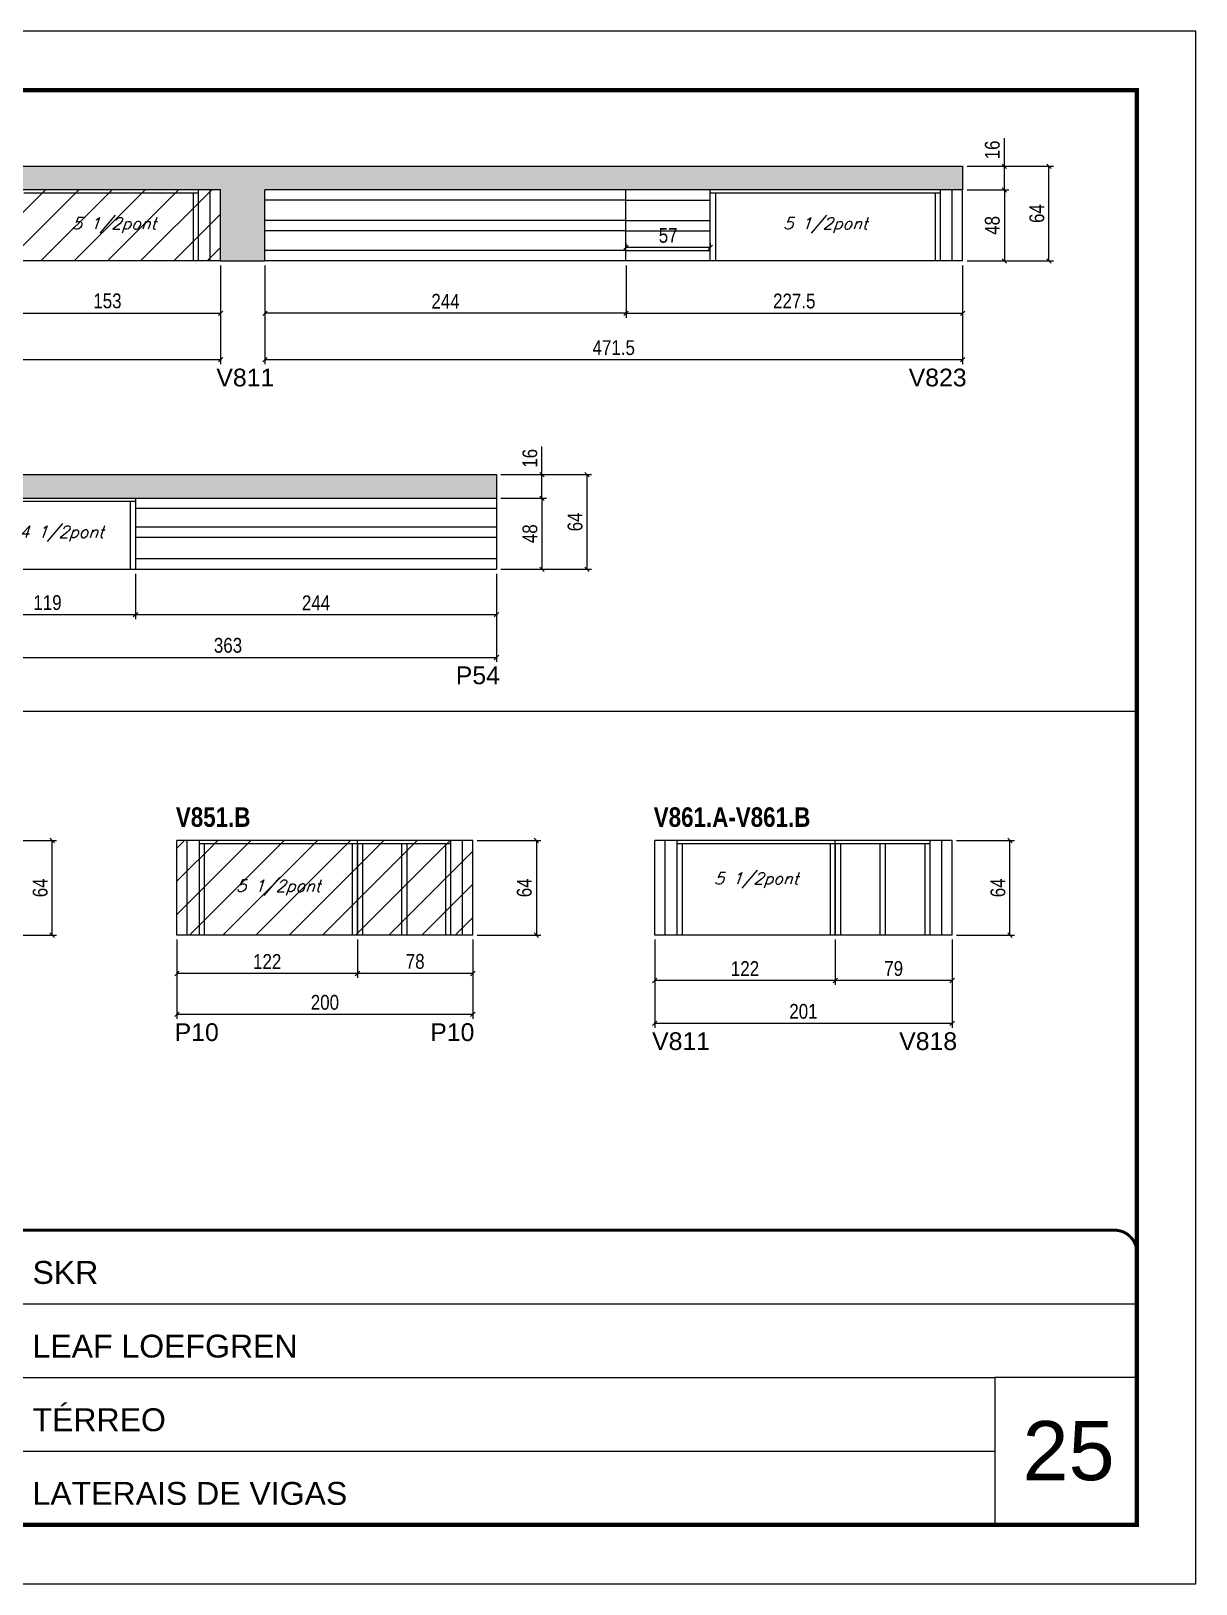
# Model space of a CAD drawing. Extents: x 3309 to 9590, y -2522 to 14608.
# Drawn here: x 4007 to 4794, y 6666 to 7716 of the extents above; entities that cross this region are included whole.
import ezdxf

# ---------------------------------------------------------------- set-up
doc = ezdxf.new("R2010")
doc.units = 0
doc.linetypes.add('CONTINUO', pattern=[0])
doc.linetypes.add('DASHED', pattern=[0.75, 0.5, -0.25])
for name, color, linetype in [('5', 5, 'Continuous'), ('COTA', 241, 'Continuous'), ('NOMENCLATURA', 7, 'Continuous'), ('Painéis', 200, 'Continuous'), ('SARR_2.2x7', 40, 'Continuous'), ('SARR_3.5x7', 81, 'Continuous'), ('texto', 7, 'Continuous')]:
    doc.layers.add(name, color=color, linetype=linetype)
for name, color, linetype, lineweight in [('CARIMBO', 255, 'Continuous', 9), ('Folhas', 255, 'Continuous', 9), ('Hachura', 251, 'Continuous', 9), ('SARRAFO DE PRESSAO', 251, 'DASHED', 9)]:
    doc.layers.add(name, color=color, linetype=linetype, lineweight=lineweight)
doc.styles.add('ARIAL', font='arial.ttf')
doc.styles.add('COTA TECNICA', font='techl___.ttf', dxfattribs={"height": 10})
doc.styles.add('Romans', font='romans.shx')
doc.styles.get("Standard").update_dxf_attribs({"font": 'arial.ttf'})
doc.styles.add('TECNICA', font='techb___.ttf', dxfattribs={"height": 10})
doc.dimstyles.new('PAINEL', dxfattribs={"dimtxt": 10, "dimasz": 3, "dimexe": 3, "dimexo": 3, "dimgap": 3, "dimtad": 1, "dimdec": 1, "dimzin": 12, "dimdsep": 46, "dimtxsty": 'COTA TECNICA', "dimblk1": 'OBLIQUE', "dimblk2": 'OBLIQUE', "dimsah": 1, "dimcen": 0.9, "dimclrd": 4, "dimclre": 4, "dimclrt": 240, "dimadec": 1, "dimazin": 3, "dimtfac": 1, "dimtdec": 1, "dimtmove": 0, "dimatfit": 3, "dimfxl": 1, "dimtolj": 1, "dimtzin": 12, "dimarcsym": 0})

# ---------------------------------------------------------------- blocks, each defined once
blk = doc.blocks.new('9999999999')
at = {"color": 30, "linetype": 'CONTINUO'}
for p, q in [((98564.6, 34379.6), (99584, 34379.6)), ((98564.6, 34329.8), (99488, 34329.8)), ((99584, 34329.8), (99488, 34329.8)), ((99488, 34329.8), (99488, 34230.2)), ((98564.6, 34280), (99488, 34280))]:
    blk.add_line(p, q, dxfattribs=at)
at = {"color": 30, "linetype": 'CONTINUO', "const_width": 2}
blk.add_lwpolyline([(99584, 34230.2), (99584, 34414.4, 0.414214), (99569, 34429.4), (98229, 34429.4, 0.414214), (98214, 34414.4), (98214, 34245.2, 0.414214), (98229, 34230.2), (99584, 34230.2)], format="xyb", dxfattribs=at)
at = {"layer": 'Folhas'}
blk.add_lwpolyline([(98139, 34190.2), (99624, 34190.2), (99624, 35240.2), (98139, 35240.2)], close=True, dxfattribs=at)
at = {"layer": 'Folhas', "color": 30, "const_width": 3}
blk.add_lwpolyline([(98214, 34230.2), (99584, 34230.2), (99584, 35200.2), (98214, 35200.2)], close=True, dxfattribs=at)
at = {"color": 7, "linetype": 'Continuous', "ltscale": 5, "style": 'ARIAL'}
for s, height, p in [('SKR', 15.48, (98837.7, 34393.1)), ('LEAF LOEFGREN', 15.483, (98837.7, 34343.3)), ('TÉRREO', 15.48, (98837.7, 34293.5)), ('LATERAIS DE VIGAS', 15.483, (98837.7, 34243.7))]:
    blk.add_text(s, height=height, dxfattribs=at).set_placement(p)
blk = doc.blocks.new('_Oblique')
at = {"color": 0, "linetype": 'ByBlock', "lineweight": -2}
blk.add_line((-0.5, -0.5), (0.5, 0.5), dxfattribs=at)
blk = doc.blocks.new('*D2221')
at = {"layer": 'COTA', "color": 4, "linetype": 'ByBlock', "lineweight": -2, "transparency": 16777216}
for p, q in [((3738.2, 7558), (3738.2, 7491.2)), ((4135.2, 7558), (4135.2, 7491.2)), ((4135.2, 7494.2), (3738.2, 7494.2))]:
    blk.add_line(p, q, dxfattribs=at)
at = {"layer": 'Defpoints', "color": 0, "linetype": 'ByBlock', "transparency": 16777216}
for p in [(3738.2, 7561), (4135.2, 7561), (3738.2, 7494.2)]:
    blk.add_point(p, dxfattribs=at)
at = {"layer": 'COTA', "color": 4, "linetype": 'ByBlock', "lineweight": -2, "transparency": 16777216, "xscale": 3, "yscale": 3, "zscale": 3, "rotation": 180}
blk.add_blockref('_Oblique', (3738.2, 7494.2), dxfattribs=at)
at = {"layer": 'COTA', "color": 4, "linetype": 'ByBlock', "lineweight": -2, "transparency": 16777216, "xscale": 3, "yscale": 3, "zscale": 3}
blk.add_blockref('_Oblique', (4135.2, 7494.2), dxfattribs=at)
at = {"layer": 'COTA', "color": 240, "linetype": 'ByBlock', "transparency": 16777216, "insert": (3936.7, 7502.4), "char_height": 10, "attachment_point": 5, "style": 'COTA TECNICA'}
blk.add_mtext('\\A1;397', dxfattribs=at)
blk = doc.blocks.new('*D2220')
at = {"layer": 'COTA', "color": 4, "lineweight": -2, "transparency": 16777216}
for p, q in [((3982.2, 7558), (3982.2, 7522.6)), ((4135.2, 7558), (4135.2, 7522.6)), ((3982.2, 7525.6), (4135.2, 7525.6))]:
    blk.add_line(p, q, dxfattribs=at)
at = {"layer": 'Defpoints', "color": 0, "transparency": 16777216}
for p in [(3982.2, 7561, 0), (4135.2, 7561, 0), (4135.2, 7525.6)]:
    blk.add_point(p, dxfattribs=at)
at = {"layer": 'COTA', "color": 4, "lineweight": -2, "transparency": 16777216, "xscale": 3, "yscale": 3, "zscale": 3, "rotation": 180}
blk.add_blockref('_Oblique', (3982.2, 7525.6), dxfattribs=at)
at = {"layer": 'COTA', "color": 4, "lineweight": -2, "transparency": 16777216, "xscale": 3, "yscale": 3, "zscale": 3}
blk.add_blockref('_Oblique', (4135.2, 7525.6), dxfattribs=at)
at = {"layer": 'COTA', "color": 240, "transparency": 16777216, "insert": (4058.7, 7533.9), "char_height": 10, "attachment_point": 5, "style": 'COTA TECNICA'}
blk.add_mtext('\\A1;153', dxfattribs=at)
blk = doc.blocks.new('*D2224')
at = {"layer": 'COTA', "color": 4, "linetype": 'ByBlock', "lineweight": -2, "transparency": 16777216}
for p, q in [((4165.2, 7558), (4165.2, 7522.6)), ((4409.2, 7558), (4409.2, 7522.6)), ((4409.2, 7525.6), (4165.2, 7525.6))]:
    blk.add_line(p, q, dxfattribs=at)
at = {"layer": 'Defpoints', "color": 0, "linetype": 'ByBlock', "transparency": 16777216}
for p in [(4165.2, 7561), (4409.2, 7561), (4165.2, 7525.6)]:
    blk.add_point(p, dxfattribs=at)
at = {"layer": 'COTA', "color": 4, "linetype": 'ByBlock', "lineweight": -2, "transparency": 16777216, "xscale": 3, "yscale": 3, "zscale": 3, "rotation": 180}
blk.add_blockref('_Oblique', (4165.2, 7525.6), dxfattribs=at)
at = {"layer": 'COTA', "color": 4, "linetype": 'ByBlock', "lineweight": -2, "transparency": 16777216, "xscale": 3, "yscale": 3, "zscale": 3}
blk.add_blockref('_Oblique', (4409.2, 7525.6), dxfattribs=at)
at = {"layer": 'COTA', "color": 240, "linetype": 'ByBlock', "transparency": 16777216, "insert": (4287.2, 7533.7), "char_height": 10, "attachment_point": 5, "style": 'COTA TECNICA'}
blk.add_mtext('\\A1;244', dxfattribs=at)
blk = doc.blocks.new('*D2226')
at = {"layer": 'COTA', "color": 4, "linetype": 'ByBlock', "lineweight": -2, "transparency": 16777216}
for p, q in [((4165.2, 7558), (4165.2, 7491.2)), ((4636.7, 7558), (4636.7, 7491.2)), ((4636.7, 7494.2), (4165.2, 7494.2))]:
    blk.add_line(p, q, dxfattribs=at)
at = {"layer": 'Defpoints', "color": 0, "linetype": 'ByBlock', "transparency": 16777216}
for p in [(4165.2, 7561), (4636.7, 7561), (4165.2, 7494.2)]:
    blk.add_point(p, dxfattribs=at)
at = {"layer": 'COTA', "color": 4, "linetype": 'ByBlock', "lineweight": -2, "transparency": 16777216, "xscale": 3, "yscale": 3, "zscale": 3, "rotation": 180}
blk.add_blockref('_Oblique', (4165.2, 7494.2), dxfattribs=at)
at = {"layer": 'COTA', "color": 4, "linetype": 'ByBlock', "lineweight": -2, "transparency": 16777216, "xscale": 3, "yscale": 3, "zscale": 3}
blk.add_blockref('_Oblique', (4636.7, 7494.2), dxfattribs=at)
at = {"layer": 'COTA', "color": 240, "linetype": 'ByBlock', "transparency": 16777216, "insert": (4400.9, 7502.3), "char_height": 10, "attachment_point": 5, "style": 'COTA TECNICA'}
blk.add_mtext('\\A1;471.5', dxfattribs=at)
blk = doc.blocks.new('*D2225')
at = {"layer": 'COTA', "color": 4, "lineweight": -2, "transparency": 16777216}
for p, q in [((4409.2, 7558), (4409.2, 7522.6)), ((4636.7, 7558), (4636.7, 7522.6)), ((4409.2, 7525.6), (4636.7, 7525.6))]:
    blk.add_line(p, q, dxfattribs=at)
at = {"layer": 'Defpoints', "color": 0, "transparency": 16777216}
for p in [(4409.2, 7561, 0), (4636.7, 7561, 0), (4636.7, 7525.6)]:
    blk.add_point(p, dxfattribs=at)
at = {"layer": 'COTA', "color": 4, "lineweight": -2, "transparency": 16777216, "xscale": 3, "yscale": 3, "zscale": 3, "rotation": 180}
blk.add_blockref('_Oblique', (4409.2, 7525.6), dxfattribs=at)
at = {"layer": 'COTA', "color": 4, "lineweight": -2, "transparency": 16777216, "xscale": 3, "yscale": 3, "zscale": 3}
blk.add_blockref('_Oblique', (4636.7, 7525.6), dxfattribs=at)
at = {"layer": 'COTA', "color": 240, "transparency": 16777216, "insert": (4522.9, 7533.8), "char_height": 10, "attachment_point": 5, "style": 'COTA TECNICA'}
blk.add_mtext('\\A1;227.5', dxfattribs=at)
blk = doc.blocks.new('*D2227')
at = {"layer": 'COTA', "color": 4, "lineweight": -2, "transparency": 16777216}
for p, q in [((4409.2, 7571), (4409.2, 7573.1)), ((4466.2, 7571), (4466.2, 7573.1)), ((4466.2, 7570.1), (4409.2, 7570.1))]:
    blk.add_line(p, q, dxfattribs=at)
at = {"layer": 'Defpoints', "color": 0, "transparency": 16777216}
for p in [(4409.2, 7570.1), (4409.2, 7568, 0), (4466.2, 7568, 0)]:
    blk.add_point(p, dxfattribs=at)
at = {"layer": 'COTA', "color": 4, "lineweight": -2, "transparency": 16777216, "xscale": 3, "yscale": 3, "zscale": 3, "rotation": 180}
blk.add_blockref('_Oblique', (4409.2, 7570.1), dxfattribs=at)
at = {"layer": 'COTA', "color": 4, "lineweight": -2, "transparency": 16777216, "xscale": 3, "yscale": 3, "zscale": 3}
blk.add_blockref('_Oblique', (4466.2, 7570.1), dxfattribs=at)
at = {"layer": 'COTA', "color": 240, "transparency": 16777216, "insert": (4437.7, 7578.2), "char_height": 10, "attachment_point": 5, "style": 'COTA TECNICA'}
blk.add_mtext('\\A1;57', dxfattribs=at)
blk = doc.blocks.new('*D2228')
at = {"layer": 'COTA', "color": 4, "lineweight": -2, "transparency": 16777216}
for p, q in [((4639.7, 7609), (4667.9, 7609)), ((4664.9, 7609), (4664.9, 7561)), ((4639.7, 7561), (4667.9, 7561))]:
    blk.add_line(p, q, dxfattribs=at)
at = {"layer": 'Defpoints', "color": 0, "transparency": 16777216}
for p in [(4636.7, 7609, 0), (4636.7, 7561, 0), (4664.9, 7561)]:
    blk.add_point(p, dxfattribs=at)
at = {"layer": 'COTA', "color": 4, "lineweight": -2, "transparency": 16777216, "xscale": 3, "yscale": 3, "zscale": 3}
for p, rotation in [((4664.9, 7609), 90), ((4664.9, 7561), 270)]:
    blk.add_blockref('_Oblique', p, dxfattribs=dict(at, rotation=rotation))
at = {"layer": 'COTA', "color": 240, "transparency": 16777216, "insert": (4656.8, 7585), "char_height": 10, "attachment_point": 5, "rotation": 90, "style": 'COTA TECNICA'}
blk.add_mtext('\\A1;48', dxfattribs=at)
blk = doc.blocks.new('*D2229')
at = {"layer": 'COTA', "color": 4, "lineweight": -2, "transparency": 16777216}
for p, q in [((4664.9, 7625), (4664.9, 7644)), ((4639.7, 7625), (4667.9, 7625)), ((4664.9, 7609), (4664.9, 7625)), ((4639.7, 7609), (4667.9, 7609))]:
    blk.add_line(p, q, dxfattribs=at)
at = {"layer": 'Defpoints', "color": 0, "transparency": 16777216}
for p in [(4636.7, 7625, 0), (4664.9, 7625), (4636.7, 7609, 0)]:
    blk.add_point(p, dxfattribs=at)
at = {"layer": 'COTA', "color": 4, "lineweight": -2, "transparency": 16777216, "xscale": 3, "yscale": 3, "zscale": 3}
for p, rotation in [((4664.9, 7625), 90), ((4664.9, 7609), 270)]:
    blk.add_blockref('_Oblique', p, dxfattribs=dict(at, rotation=rotation))
at = {"layer": 'COTA', "color": 240, "transparency": 16777216, "insert": (4656.8, 7636), "char_height": 10, "attachment_point": 5, "rotation": 90, "style": 'COTA TECNICA'}
blk.add_mtext('\\A1;16', dxfattribs=at)
blk = doc.blocks.new('*D2230')
at = {"layer": 'COTA', "color": 4, "lineweight": -2, "transparency": 16777216}
for p, q in [((4639.7, 7625), (4698, 7625)), ((4695, 7561), (4695, 7625)), ((4639.7, 7561), (4698, 7561))]:
    blk.add_line(p, q, dxfattribs=at)
at = {"layer": 'Defpoints', "color": 0, "transparency": 16777216}
for p in [(4636.7, 7625, 0), (4695, 7625), (4636.7, 7561, 0)]:
    blk.add_point(p, dxfattribs=at)
at = {"layer": 'COTA', "color": 4, "lineweight": -2, "transparency": 16777216, "xscale": 3, "yscale": 3, "zscale": 3}
for p, rotation in [((4695, 7625), 90), ((4695, 7561), 270)]:
    blk.add_blockref('_Oblique', p, dxfattribs=dict(at, rotation=rotation))
at = {"layer": 'COTA', "color": 240, "transparency": 16777216, "insert": (4686.9, 7593), "char_height": 10, "attachment_point": 5, "rotation": 90, "style": 'COTA TECNICA'}
blk.add_mtext('\\A1;64', dxfattribs=at)
blk = doc.blocks.new('*D2235')
at = {"layer": 'COTA', "color": 4, "lineweight": -2, "transparency": 16777216}
for p, q in [((3958.7, 7349.5), (3958.7, 7318.8)), ((4077.7, 7349.5), (4077.7, 7318.8)), ((3958.7, 7321.8), (4077.7, 7321.8))]:
    blk.add_line(p, q, dxfattribs=at)
at = {"layer": 'Defpoints', "color": 0, "transparency": 16777216}
for p in [(3958.7, 7352.5, 0), (4077.7, 7352.5, 0), (4077.7, 7321.8)]:
    blk.add_point(p, dxfattribs=at)
at = {"layer": 'COTA', "color": 4, "lineweight": -2, "transparency": 16777216, "xscale": 3, "yscale": 3, "zscale": 3, "rotation": 180}
blk.add_blockref('_Oblique', (3958.7, 7321.8), dxfattribs=at)
at = {"layer": 'COTA', "color": 4, "lineweight": -2, "transparency": 16777216, "xscale": 3, "yscale": 3, "zscale": 3}
blk.add_blockref('_Oblique', (4077.7, 7321.8), dxfattribs=at)
at = {"layer": 'COTA', "color": 240, "transparency": 16777216, "insert": (4018.2, 7329.9), "char_height": 10, "attachment_point": 5, "style": 'COTA TECNICA'}
blk.add_mtext('\\A1;119', dxfattribs=at)
blk = doc.blocks.new('*D2236')
at = {"layer": 'COTA', "color": 4, "lineweight": -2, "transparency": 16777216}
for p, q in [((4077.7, 7349.5), (4077.7, 7318.8)), ((4321.7, 7349.5), (4321.7, 7318.8)), ((4077.7, 7321.8), (4321.7, 7321.8))]:
    blk.add_line(p, q, dxfattribs=at)
at = {"layer": 'Defpoints', "color": 0, "transparency": 16777216}
for p in [(4077.7, 7352.5, 0), (4321.7, 7352.5, 0), (4321.7, 7321.8)]:
    blk.add_point(p, dxfattribs=at)
at = {"layer": 'COTA', "color": 4, "lineweight": -2, "transparency": 16777216, "xscale": 3, "yscale": 3, "zscale": 3, "rotation": 180}
blk.add_blockref('_Oblique', (4077.7, 7321.8), dxfattribs=at)
at = {"layer": 'COTA', "color": 4, "lineweight": -2, "transparency": 16777216, "xscale": 3, "yscale": 3, "zscale": 3}
blk.add_blockref('_Oblique', (4321.7, 7321.8), dxfattribs=at)
at = {"layer": 'COTA', "color": 240, "transparency": 16777216, "insert": (4199.7, 7329.8), "char_height": 10, "attachment_point": 5, "style": 'COTA TECNICA'}
blk.add_mtext('\\A1;244', dxfattribs=at)
blk = doc.blocks.new('*D2233')
at = {"layer": 'COTA', "color": 4, "lineweight": -2, "transparency": 16777216}
for p, q in [((3958.7, 7349.5), (3958.7, 7289.8)), ((4321.7, 7349.5), (4321.7, 7289.8)), ((3958.7, 7292.8), (4321.7, 7292.8))]:
    blk.add_line(p, q, dxfattribs=at)
at = {"layer": 'Defpoints', "color": 0, "transparency": 16777216}
for p in [(3958.7, 7352.5), (4321.7, 7352.5, 0), (4321.7, 7292.8)]:
    blk.add_point(p, dxfattribs=at)
at = {"layer": 'COTA', "color": 4, "lineweight": -2, "transparency": 16777216, "xscale": 3, "yscale": 3, "zscale": 3, "rotation": 180}
blk.add_blockref('_Oblique', (3958.7, 7292.8), dxfattribs=at)
at = {"layer": 'COTA', "color": 4, "lineweight": -2, "transparency": 16777216, "xscale": 3, "yscale": 3, "zscale": 3}
blk.add_blockref('_Oblique', (4321.7, 7292.8), dxfattribs=at)
at = {"layer": 'COTA', "color": 240, "transparency": 16777216, "insert": (4140.2, 7301), "char_height": 10, "attachment_point": 5, "style": 'COTA TECNICA'}
blk.add_mtext('\\A1;363', dxfattribs=at)
blk = doc.blocks.new('*D2237')
at = {"layer": 'COTA', "color": 4, "lineweight": -2, "transparency": 16777216}
for p, q in [((4324.7, 7400.5), (4355.4, 7400.5)), ((4352.4, 7400.5), (4352.4, 7352.5)), ((4324.7, 7352.5), (4355.4, 7352.5))]:
    blk.add_line(p, q, dxfattribs=at)
at = {"layer": 'Defpoints', "color": 0, "transparency": 16777216}
for p in [(4321.7, 7400.5, 0), (4321.7, 7352.5, 0), (4352.4, 7352.5)]:
    blk.add_point(p, dxfattribs=at)
at = {"layer": 'COTA', "color": 4, "lineweight": -2, "transparency": 16777216, "xscale": 3, "yscale": 3, "zscale": 3}
for p, rotation in [((4352.4, 7400.5), 90), ((4352.4, 7352.5), 270)]:
    blk.add_blockref('_Oblique', p, dxfattribs=dict(at, rotation=rotation))
at = {"layer": 'COTA', "color": 240, "transparency": 16777216, "insert": (4344.3, 7376.5), "char_height": 10, "attachment_point": 5, "rotation": 90, "style": 'COTA TECNICA'}
blk.add_mtext('\\A1;48', dxfattribs=at)
blk = doc.blocks.new('*D2238')
at = {"layer": 'COTA', "color": 4, "lineweight": -2, "transparency": 16777216}
for p, q in [((4352.4, 7416.5), (4352.4, 7435.5)), ((4324.7, 7416.5), (4355.4, 7416.5)), ((4352.4, 7400.5), (4352.4, 7416.5)), ((4324.7, 7400.5), (4355.4, 7400.5))]:
    blk.add_line(p, q, dxfattribs=at)
at = {"layer": 'Defpoints', "color": 0, "transparency": 16777216}
for p in [(4321.7, 7416.5, 0), (4352.4, 7416.5), (4321.7, 7400.5, 0)]:
    blk.add_point(p, dxfattribs=at)
at = {"layer": 'COTA', "color": 4, "lineweight": -2, "transparency": 16777216, "xscale": 3, "yscale": 3, "zscale": 3}
for p, rotation in [((4352.4, 7416.5), 90), ((4352.4, 7400.5), 270)]:
    blk.add_blockref('_Oblique', p, dxfattribs=dict(at, rotation=rotation))
at = {"layer": 'COTA', "color": 240, "transparency": 16777216, "insert": (4344.3, 7427.5), "char_height": 10, "attachment_point": 5, "rotation": 90, "style": 'COTA TECNICA'}
blk.add_mtext('\\A1;16', dxfattribs=at)
blk = doc.blocks.new('*D2239')
at = {"layer": 'COTA', "color": 4, "lineweight": -2, "transparency": 16777216}
for p, q in [((4324.7, 7416.5), (4385.9, 7416.5)), ((4382.9, 7352.5), (4382.9, 7416.5)), ((4324.7, 7352.5), (4385.9, 7352.5))]:
    blk.add_line(p, q, dxfattribs=at)
at = {"layer": 'Defpoints', "color": 0, "transparency": 16777216}
for p in [(4321.7, 7416.5, 0), (4382.9, 7416.5), (4321.7, 7352.5, 0)]:
    blk.add_point(p, dxfattribs=at)
at = {"layer": 'COTA', "color": 4, "lineweight": -2, "transparency": 16777216, "xscale": 3, "yscale": 3, "zscale": 3}
for p, rotation in [((4382.9, 7416.5), 90), ((4382.9, 7352.5), 270)]:
    blk.add_blockref('_Oblique', p, dxfattribs=dict(at, rotation=rotation))
at = {"layer": 'COTA', "color": 240, "transparency": 16777216, "insert": (4374.8, 7384.5), "char_height": 10, "attachment_point": 5, "rotation": 90, "style": 'COTA TECNICA'}
blk.add_mtext('\\A1;64', dxfattribs=at)
blk = doc.blocks.new('*D2254')
at = {"layer": 'COTA', "color": 4, "lineweight": -2, "transparency": 16777216}
for p, q in [((3960.2, 7169.1), (4024.4, 7169.1)), ((4021.4, 7105.1), (4021.4, 7169.1)), ((3960.2, 7105.1), (4024.4, 7105.1))]:
    blk.add_line(p, q, dxfattribs=at)
at = {"layer": 'Defpoints', "color": 0, "transparency": 16777216}
for p in [(3957.2, 7169.1), (4021.4, 7169.1), (3957.2, 7105.1)]:
    blk.add_point(p, dxfattribs=at)
at = {"layer": 'COTA', "color": 4, "lineweight": -2, "transparency": 16777216, "xscale": 3, "yscale": 3, "zscale": 3}
for p, rotation in [((4021.4, 7169.1), 90), ((4021.4, 7105.1), 270)]:
    blk.add_blockref('_Oblique', p, dxfattribs=dict(at, rotation=rotation))
at = {"layer": 'COTA', "color": 240, "transparency": 16777216, "insert": (4013.3, 7137.1), "char_height": 10, "attachment_point": 5, "rotation": 90, "style": 'COTA TECNICA'}
blk.add_mtext('\\A1;64', dxfattribs=at)
blk = doc.blocks.new('*D2247')
at = {"layer": 'COTA', "color": 4, "linetype": 'ByBlock', "lineweight": -2, "transparency": 16777216}
for p, q in [((4227.7, 7102.1), (4227.7, 7076.2)), ((4305.7, 7102.1), (4305.7, 7076.2)), ((4305.7, 7079.2), (4227.7, 7079.2))]:
    blk.add_line(p, q, dxfattribs=at)
at = {"layer": 'Defpoints', "color": 0, "linetype": 'ByBlock', "transparency": 16777216}
for p in [(4227.7, 7105.1), (4305.7, 7105.1), (4227.7, 7079.2)]:
    blk.add_point(p, dxfattribs=at)
at = {"layer": 'COTA', "color": 4, "linetype": 'ByBlock', "lineweight": -2, "transparency": 16777216, "xscale": 3, "yscale": 3, "zscale": 3, "rotation": 180}
blk.add_blockref('_Oblique', (4227.7, 7079.2), dxfattribs=at)
at = {"layer": 'COTA', "color": 4, "linetype": 'ByBlock', "lineweight": -2, "transparency": 16777216, "xscale": 3, "yscale": 3, "zscale": 3}
blk.add_blockref('_Oblique', (4305.7, 7079.2), dxfattribs=at)
at = {"layer": 'COTA', "color": 240, "linetype": 'ByBlock', "transparency": 16777216, "insert": (4266.7, 7087.3), "char_height": 10, "attachment_point": 5, "style": 'COTA TECNICA'}
blk.add_mtext('\\A1;78', dxfattribs=at)
blk = doc.blocks.new('*D2248')
at = {"layer": 'COTA', "color": 4, "linetype": 'ByBlock', "lineweight": -2, "transparency": 16777216}
for p, q in [((4105.7, 7102.1), (4105.7, 7076.2)), ((4227.7, 7102.1), (4227.7, 7076.2)), ((4227.7, 7079.2), (4105.7, 7079.2))]:
    blk.add_line(p, q, dxfattribs=at)
at = {"layer": 'Defpoints', "color": 0, "linetype": 'ByBlock', "transparency": 16777216}
for p in [(4105.7, 7105.1), (4227.7, 7105.1), (4105.7, 7079.2)]:
    blk.add_point(p, dxfattribs=at)
at = {"layer": 'COTA', "color": 4, "linetype": 'ByBlock', "lineweight": -2, "transparency": 16777216, "xscale": 3, "yscale": 3, "zscale": 3, "rotation": 180}
blk.add_blockref('_Oblique', (4105.7, 7079.2), dxfattribs=at)
at = {"layer": 'COTA', "color": 4, "linetype": 'ByBlock', "lineweight": -2, "transparency": 16777216, "xscale": 3, "yscale": 3, "zscale": 3}
blk.add_blockref('_Oblique', (4227.7, 7079.2), dxfattribs=at)
at = {"layer": 'COTA', "color": 240, "linetype": 'ByBlock', "transparency": 16777216, "insert": (4166.7, 7087.3), "char_height": 10, "attachment_point": 5, "style": 'COTA TECNICA'}
blk.add_mtext('\\A1;122', dxfattribs=at)
blk = doc.blocks.new('*D2249')
at = {"layer": 'COTA', "color": 4, "linetype": 'ByBlock', "lineweight": -2, "transparency": 16777216}
for p, q in [((4105.7, 7102.1), (4105.7, 7048.5)), ((4305.7, 7102.1), (4305.7, 7048.5)), ((4305.7, 7051.5), (4105.7, 7051.5))]:
    blk.add_line(p, q, dxfattribs=at)
at = {"layer": 'Defpoints', "color": 0, "linetype": 'ByBlock', "transparency": 16777216}
for p in [(4105.7, 7105.1), (4305.7, 7105.1), (4105.7, 7051.5)]:
    blk.add_point(p, dxfattribs=at)
at = {"layer": 'COTA', "color": 4, "linetype": 'ByBlock', "lineweight": -2, "transparency": 16777216, "xscale": 3, "yscale": 3, "zscale": 3, "rotation": 180}
blk.add_blockref('_Oblique', (4105.7, 7051.5), dxfattribs=at)
at = {"layer": 'COTA', "color": 4, "linetype": 'ByBlock', "lineweight": -2, "transparency": 16777216, "xscale": 3, "yscale": 3, "zscale": 3}
blk.add_blockref('_Oblique', (4305.7, 7051.5), dxfattribs=at)
at = {"layer": 'COTA', "color": 240, "linetype": 'ByBlock', "transparency": 16777216, "insert": (4205.7, 7059.6), "char_height": 10, "attachment_point": 5, "style": 'COTA TECNICA'}
blk.add_mtext('\\A1;200', dxfattribs=at)
blk = doc.blocks.new('*D2250')
at = {"layer": 'COTA', "color": 4, "lineweight": -2, "transparency": 16777216}
for p, q in [((4308.7, 7169.1), (4351.6, 7169.1)), ((4348.6, 7169.1), (4348.6, 7105.1)), ((4308.7, 7105.1), (4351.6, 7105.1))]:
    blk.add_line(p, q, dxfattribs=at)
at = {"layer": 'Defpoints', "color": 0, "transparency": 16777216}
for p in [(4305.7, 7169.1), (4305.7, 7105.1), (4348.6, 7105.1)]:
    blk.add_point(p, dxfattribs=at)
at = {"layer": 'COTA', "color": 4, "lineweight": -2, "transparency": 16777216, "xscale": 3, "yscale": 3, "zscale": 3}
for p, rotation in [((4348.6, 7169.1), 90), ((4348.6, 7105.1), 270)]:
    blk.add_blockref('_Oblique', p, dxfattribs=dict(at, rotation=rotation))
at = {"layer": 'COTA', "color": 240, "transparency": 16777216, "insert": (4340.5, 7137.1), "char_height": 10, "attachment_point": 5, "rotation": 90, "style": 'COTA TECNICA'}
blk.add_mtext('\\A1;64', dxfattribs=at)
blk = doc.blocks.new('*D2430')
at = {"layer": 'COTA', "color": 4, "linetype": 'ByBlock', "lineweight": -2, "transparency": 16777216}
for p, q in [((4550.6, 7102.1), (4550.6, 7071.4)), ((4629.6, 7102.1), (4629.6, 7071.4)), ((4629.6, 7074.4), (4550.6, 7074.4))]:
    blk.add_line(p, q, dxfattribs=at)
at = {"layer": 'Defpoints', "color": 0, "linetype": 'ByBlock', "transparency": 16777216}
for p in [(4550.6, 7105.1), (4629.6, 7105.1), (4550.6, 7074.4)]:
    blk.add_point(p, dxfattribs=at)
at = {"layer": 'COTA', "color": 4, "linetype": 'ByBlock', "lineweight": -2, "transparency": 16777216, "xscale": 3, "yscale": 3, "zscale": 3, "rotation": 180}
blk.add_blockref('_Oblique', (4550.6, 7074.4), dxfattribs=at)
at = {"layer": 'COTA', "color": 4, "linetype": 'ByBlock', "lineweight": -2, "transparency": 16777216, "xscale": 3, "yscale": 3, "zscale": 3}
blk.add_blockref('_Oblique', (4629.6, 7074.4), dxfattribs=at)
at = {"layer": 'COTA', "color": 240, "linetype": 'ByBlock', "transparency": 16777216, "insert": (4590.1, 7082.5), "char_height": 10, "attachment_point": 5, "style": 'COTA TECNICA'}
blk.add_mtext('\\A1;79', dxfattribs=at)
blk = doc.blocks.new('*D2431')
at = {"layer": 'COTA', "color": 4, "linetype": 'ByBlock', "lineweight": -2, "transparency": 16777216}
for p, q in [((4428.6, 7102.1), (4428.6, 7071.4)), ((4550.6, 7102.1), (4550.6, 7071.4)), ((4550.6, 7074.4), (4428.6, 7074.4))]:
    blk.add_line(p, q, dxfattribs=at)
at = {"layer": 'Defpoints', "color": 0, "linetype": 'ByBlock', "transparency": 16777216}
for p in [(4428.6, 7105.1), (4550.6, 7105.1), (4428.6, 7074.4)]:
    blk.add_point(p, dxfattribs=at)
at = {"layer": 'COTA', "color": 4, "linetype": 'ByBlock', "lineweight": -2, "transparency": 16777216, "xscale": 3, "yscale": 3, "zscale": 3, "rotation": 180}
blk.add_blockref('_Oblique', (4428.6, 7074.4), dxfattribs=at)
at = {"layer": 'COTA', "color": 4, "linetype": 'ByBlock', "lineweight": -2, "transparency": 16777216, "xscale": 3, "yscale": 3, "zscale": 3}
blk.add_blockref('_Oblique', (4550.6, 7074.4), dxfattribs=at)
at = {"layer": 'COTA', "color": 240, "linetype": 'ByBlock', "transparency": 16777216, "insert": (4489.6, 7082.5), "char_height": 10, "attachment_point": 5, "style": 'COTA TECNICA'}
blk.add_mtext('\\A1;122', dxfattribs=at)
blk = doc.blocks.new('*D2432')
at = {"layer": 'COTA', "color": 4, "linetype": 'ByBlock', "lineweight": -2, "transparency": 16777216}
for p, q in [((4428.6, 7102.1), (4428.6, 7042.4)), ((4629.6, 7102.1), (4629.6, 7042.4)), ((4629.6, 7045.4), (4428.6, 7045.4))]:
    blk.add_line(p, q, dxfattribs=at)
at = {"layer": 'Defpoints', "color": 0, "linetype": 'ByBlock', "transparency": 16777216}
for p in [(4428.6, 7105.1), (4629.6, 7105.1), (4428.6, 7045.4)]:
    blk.add_point(p, dxfattribs=at)
at = {"layer": 'COTA', "color": 4, "linetype": 'ByBlock', "lineweight": -2, "transparency": 16777216, "xscale": 3, "yscale": 3, "zscale": 3, "rotation": 180}
blk.add_blockref('_Oblique', (4428.6, 7045.4), dxfattribs=at)
at = {"layer": 'COTA', "color": 4, "linetype": 'ByBlock', "lineweight": -2, "transparency": 16777216, "xscale": 3, "yscale": 3, "zscale": 3}
blk.add_blockref('_Oblique', (4629.6, 7045.4), dxfattribs=at)
at = {"layer": 'COTA', "color": 240, "linetype": 'ByBlock', "transparency": 16777216, "insert": (4529.1, 7053.5), "char_height": 10, "attachment_point": 5, "style": 'COTA TECNICA'}
blk.add_mtext('\\A1;201', dxfattribs=at)
blk = doc.blocks.new('*D2433')
at = {"layer": 'COTA', "color": 4, "lineweight": -2, "transparency": 16777216}
for p, q in [((4632.6, 7169.1), (4671.7, 7169.1)), ((4668.7, 7105.1), (4668.7, 7169.1)), ((4632.6, 7105.1), (4671.7, 7105.1))]:
    blk.add_line(p, q, dxfattribs=at)
at = {"layer": 'Defpoints', "color": 0, "transparency": 16777216}
for p in [(4629.6, 7169.1), (4668.7, 7169.1), (4629.6, 7105.1)]:
    blk.add_point(p, dxfattribs=at)
at = {"layer": 'COTA', "color": 4, "lineweight": -2, "transparency": 16777216, "xscale": 3, "yscale": 3, "zscale": 3}
for p, rotation in [((4668.7, 7169.1), 90), ((4668.7, 7105.1), 270)]:
    blk.add_blockref('_Oblique', p, dxfattribs=dict(at, rotation=rotation))
at = {"layer": 'COTA', "color": 240, "transparency": 16777216, "insert": (4660.6, 7137.1), "char_height": 10, "attachment_point": 5, "rotation": 90, "style": 'COTA TECNICA'}
blk.add_mtext('\\A1;64', dxfattribs=at)

msp = doc.modelspace()

# ---------------------------------------------------------------- hatches: boundary and pattern name
at = {"layer": 'COTA'}
h = msp.add_hatch(dxfattribs=at)
h.set_pattern_fill('AR-CONC', color=256, scale=0.03)
h.paths.add_polyline_path([(4165.17, 7609.02), (4636.67, 7609.02), (4636.67, 7625.02), (3738.17, 7625.02), (3738.17, 7609.02), (4135.17, 7609.02), (4135.17, 7561.02), (4165.17, 7561.02)])
h = msp.add_hatch(dxfattribs=at)
h.set_pattern_fill('AR-CONC', color=256, scale=0.03)
h.paths.add_polyline_path([(4321.67, 7416.51), (3928.67, 7416.51), (3928.67, 7352.51), (3958.67, 7352.51), (3958.67, 7400.51), (4321.67, 7400.51)])
at = {"layer": 'Hachura', "linetype": 'ByBlock'}
h = msp.add_hatch(dxfattribs=at)
h.set_pattern_fill('ANSI31', color=256, scale=5)
h.paths.add_polyline_path([(3738.17, 7609.02), (3738.17, 7561.02), (3982.17, 7561.02), (3982.17, 7609.02)])
h.paths.add_polyline_path([(3982.17, 7609.02), (3982.17, 7561.02), (4135.17, 7561.02), (4135.17, 7609.02)])
h = msp.add_hatch(dxfattribs=at)
h.set_pattern_fill('ANSI31', color=256, scale=5)
h.set_pattern_definition([(45, (-2907.66, -4653.772), (-11.22532, 11.22532), [])])
h.paths.add_polyline_path([(4227.69, 7169.13), (4105.69, 7169.13), (4105.69, 7105.13), (4227.69, 7105.13)])
h.paths.add_polyline_path([(4227.69, 7169.13), (4227.69, 7105.13), (4305.69, 7105.13), (4305.69, 7169.13)])

# ---------------------------------------------------------------- linework, layer by layer
at = {"layer": 'COTA'}
for p, q in [((3738.17, 7625.02, 0), (4636.67, 7625.02, 0)), ((4636.67, 7625.02, 0), (4636.67, 7609.02, 0)), ((4135.17, 7561.02, 0), (4165.17, 7561.02, 0)), ((3928.67, 7416.51, 0), (4321.67, 7416.51, 0)), ((4321.67, 7416.51, 0), (4321.67, 7400.51, 0)), ((3384.37, 7256.56), (4754.37, 7256.56))]:
    msp.add_line(p, q, dxfattribs=at)
at = {"layer": 'Painéis', "linetype": 'ByBlock'}
for p, q in [((4135.17, 7609.02, 0), (3738.17, 7609.02, 0)), ((4135.17, 7561.02, 0), (4135.17, 7609.02, 0)), ((4636.67, 7609.02, 0), (4165.17, 7609.02, 0)), ((4165.17, 7561.02, 0), (4165.17, 7609.02, 0)), ((4409.17, 7561.02, 0), (4409.17, 7609.02, 0)), ((4636.67, 7561.02, 0), (4636.67, 7609.02, 0)), ((4135.17, 7561.02, 0), (3738.17, 7561.02, 0)), ((4636.67, 7561.02, 0), (4165.17, 7561.02, 0)), ((3958.67, 7400.51, 0), (4321.67, 7400.51, 0)), ((4077.67, 7400.51, 0), (4077.67, 7352.51, 0)), ((4321.67, 7400.51, 0), (4321.67, 7352.51, 0)), ((3958.67, 7352.51, 0), (4321.67, 7352.51, 0)), ((4305.69, 7169.13, 0), (4105.69, 7169.13, 0)), ((4105.69, 7105.13, 0), (4105.69, 7169.13, 0)), ((4227.69, 7105.13, 0), (4227.69, 7169.13, 0)), ((4305.69, 7105.13, 0), (4305.69, 7169.13, 0)), ((4629.64, 7169.13, 0), (4428.64, 7169.13, 0)), ((4428.64, 7105.13, 0), (4428.64, 7169.13, 0)), ((4550.64, 7105.13, 0), (4550.64, 7169.13, 0)), ((4629.64, 7105.13, 0), (4629.64, 7169.13, 0)), ((4305.69, 7105.13, 0), (4105.69, 7105.13, 0)), ((4629.64, 7105.13, 0), (4428.64, 7105.13, 0))]:
    msp.add_line(p, q, dxfattribs=at)
at = {"layer": 'SARR_2.2x7', "linetype": 'Continuous'}
for p, q in [((4120.17, 7606.82, 0), (4002.17, 7606.82, 0)), ((4128.17, 7561.02, 0), (4128.17, 7609.02, 0)), ((4409.17, 7602.02, 0), (4165.17, 7602.02, 0)), ((4409.17, 7602.02, 0), (4466.17, 7602.02, 0)), ((4621.67, 7606.82, 0), (4466.17, 7606.82, 0)), ((4629.67, 7561.02, 0), (4629.67, 7609.02, 0)), ((4409.17, 7588.35, 0), (4165.17, 7588.35, 0)), ((4409.17, 7581.35, 0), (4165.17, 7581.35, 0)), ((4409.17, 7588.35, 0), (4466.17, 7588.35, 0)), ((4409.17, 7581.35, 0), (4466.17, 7581.35, 0)), ((4409.17, 7568.02, 0), (4165.17, 7568.02, 0)), ((4409.17, 7568.02, 0), (4466.17, 7568.02, 0)), ((4077.67, 7398.31, 0), (3973.67, 7398.31, 0)), ((4321.67, 7393.51, 0), (4077.67, 7393.51, 0)), ((4321.67, 7381.05, 0), (4077.67, 7381.05, 0)), ((4321.67, 7374.05, 0), (4077.67, 7374.05, 0)), ((4321.67, 7359.51, 0), (4077.67, 7359.51, 0)), ((4112.69, 7105.13, 0), (4112.69, 7169.13, 0)), ((4227.69, 7166.93, 0), (4120.69, 7166.93, 0)), ((4290.69, 7166.93, 0), (4227.69, 7166.93, 0)), ((4298.69, 7105.13, 0), (4298.69, 7169.13, 0)), ((4435.64, 7105.13, 0), (4435.64, 7169.13, 0)), ((4550.64, 7166.93, 0), (4443.64, 7166.93, 0)), ((4614.64, 7166.93, 0), (4550.64, 7166.93, 0)), ((4622.64, 7105.13, 0), (4622.64, 7169.13, 0))]:
    msp.add_line(p, q, dxfattribs=at)
at = {"layer": 'SARR_3.5x7'}
for p, q in [((4116.67, 7606.82, 0), (4116.67, 7561.02, 0)), ((4120.17, 7561.02, 0), (4120.17, 7609.02, 0)), ((4466.17, 7561.02, 0), (4466.17, 7609.02, 0)), ((4469.67, 7606.82, 0), (4469.67, 7561.02, 0)), ((4618.17, 7606.82, 0), (4618.17, 7561.02, 0)), ((4621.67, 7561.02, 0), (4621.67, 7609.02, 0)), ((4074.17, 7398.31, 0), (4074.17, 7352.51, 0)), ((4120.69, 7169.13, 0), (4120.69, 7105.13, 0)), ((4124.19, 7166.93, 0), (4124.19, 7105.13, 0)), ((4224.19, 7166.93, 0), (4224.19, 7105.13, 0)), ((4227.69, 7166.93, 0), (4227.69, 7105.13, 0)), ((4231.19, 7166.93, 0), (4231.19, 7105.13, 0)), ((4257.46, 7166.93, 0), (4257.46, 7105.13, 0)), ((4260.96, 7166.93, 0), (4260.96, 7105.13, 0)), ((4287.19, 7166.93, 0), (4287.19, 7105.13, 0)), ((4290.69, 7169.13, 0), (4290.69, 7105.13, 0)), ((4443.64, 7169.13, 0), (4443.64, 7105.13, 0)), ((4447.14, 7166.93, 0), (4447.14, 7105.13, 0)), ((4547.14, 7166.93, 0), (4547.14, 7105.13, 0)), ((4550.64, 7166.93, 0), (4550.64, 7105.13, 0)), ((4554.14, 7166.93, 0), (4554.14, 7105.13, 0)), ((4580.77, 7166.93, 0), (4580.77, 7105.13, 0)), ((4584.27, 7166.93, 0), (4584.27, 7105.13, 0)), ((4611.14, 7166.93, 0), (4611.14, 7105.13, 0)), ((4614.64, 7169.13, 0), (4614.64, 7105.13, 0))]:
    msp.add_line(p, q, dxfattribs=at)

# ---------------------------------------------------------------- block references
at = {"layer": 'SARRAFO DE PRESSAO', "color": 6, "linetype": 'ByBlock'}
msp.add_blockref('9999999999', (-94829.61, -27523.8), dxfattribs=at)

# ---------------------------------------------------------------- texts
at = {"layer": '5', "linetype": 'Continuous'}
for s, rotation, p in [('V811', 0.00004, (4132.34, 7476.16, 0)), ('V823', 0.00004, (4600.23, 7476.16, 0)), ('P54', 0.00004, (4294.16, 7274.79, 0)), ('P10', 359.99996, (4104.16, 7033.5, 0)), ('P10', 0.00004, (4276.9, 7033.5, 0)), ('V811', 0.00004, (4426.84, 7027.41, 0)), ('V818', 0.00004, (4593.83, 7027.41, 0))]:
    msp.add_text(s, height=12, rotation=rotation, dxfattribs=at).set_placement(p)
at = {"layer": 'CARIMBO', "style": 'ARIAL'}
msp.add_text('25', height=40, dxfattribs=at).set_placement((4677.23, 6736.55))
at = {"layer": 'NOMENCLATURA', "style": 'TECNICA'}
for s, p in [('V851.B', (4104.97, 7178.32, 0)), ('V861.A-V861.B', (4427.92, 7178.32, 0))]:
    msp.add_text(s, height=13.2, dxfattribs=at).set_placement(p)
at = {"layer": 'texto', "color": 2, "char_height": 8, "attachment_point": 5, "style": 'Romans'}
for s, insert in [('{\\Q19;\\C256;5 1/2pont}', (4063.17, 7585.02, 0)), ('{\\Q19;\\C256;5 1/2pont}', (4543.92, 7585.02, 0)), ('{\\Q19;\\C256;4 1/2pont}', (4027.67, 7376.51, 0)), ('{\\Q19;\\C256;5 1/2pont}', (4174.19, 7137.13, 0)), ('{\\Q19;\\C256;5 1/2pont}', (4497.14, 7142.13, 0))]:
    msp.add_mtext(s, dxfattribs=dict(at, insert=insert))

# ---------------------------------------------------------------- dimensions: what is measured, and where the dimension line sits
at = {"layer": 'COTA'}
for base, p1, p2, picture, middle in [((4664.86, 7625.02), (4636.67, 7609.02, 0), (4636.67, 7625.02, 0), '*D2229', (4656.76, 7636.03)), ((4695.02, 7625.02), (4636.67, 7561.02, 0), (4636.67, 7625.02, 0), '*D2230', (4686.92, 7593.02)), ((4664.86, 7561.02), (4636.67, 7609.02, 0), (4636.67, 7561.02, 0), '*D2228', (4656.77, 7585.02)), ((4352.41, 7416.51), (4321.67, 7400.51, 0), (4321.67, 7416.51, 0), '*D2238', (4344.31, 7427.52)), ((4382.94, 7416.51), (4321.67, 7352.51, 0), (4321.67, 7416.51, 0), '*D2239', (4374.84, 7384.51)), ((4352.41, 7352.51), (4321.67, 7400.51, 0), (4321.67, 7352.51, 0), '*D2237', (4344.32, 7376.51)), ((4021.42, 7169.13, 0), (3957.17, 7105.13, 0), (3957.17, 7169.13, 0), '*D2254', (4013.32, 7137.13, 0)), ((4348.58, 7105.13, 0), (4305.69, 7169.13, 0), (4305.69, 7105.13, 0), '*D2250', (4340.48, 7137.13, 0)), ((4668.67, 7169.13, 0), (4629.64, 7105.13, 0), (4629.64, 7169.13, 0), '*D2433', (4660.57, 7137.13, 0))]:
    dim = msp.add_linear_dim(base=base, p1=p1, p2=p2, angle=90, dimstyle='PAINEL', dxfattribs=at)
    dim.commit()
    dim.dimension.update_dxf_attribs({"geometry": picture, "text_midpoint": middle})
for base, p1, p2, picture, middle in [((4409.17, 7570.09), (4466.17, 7568.02, 0), (4409.17, 7568.02, 0), '*D2227', (4437.67, 7578.2)), ((4135.17, 7525.65, 0), (3982.17, 7561.02, 0), (4135.17, 7561.02, 0), '*D2220', (4058.67, 7533.87, 0)), ((4636.67, 7525.65, 0), (4409.17, 7561.02, 0), (4636.67, 7561.02, 0), '*D2225', (4522.92, 7533.76, 0)), ((4077.67, 7321.77, 0), (3958.67, 7352.51, 0), (4077.67, 7352.51, 0), '*D2235', (4018.17, 7329.86, 0)), ((4321.67, 7292.8, 0), (3958.67, 7352.51, 0), (4321.67, 7352.51, 0), '*D2233', (4140.17, 7301.02, 0))]:
    dim = msp.add_linear_dim(base=base, p1=p1, p2=p2, dimstyle='PAINEL', dxfattribs=at)
    dim.commit()
    dim.dimension.update_dxf_attribs({"geometry": picture, "text_midpoint": middle})
at = {"layer": 'COTA', "linetype": 'ByBlock'}
for base, p1, p2, picture, middle in [((3738.17, 7494.17, 0), (4135.17, 7561.02, 0), (3738.17, 7561.02, 0), '*D2221', (3936.67, 7502.42, 0)), ((4165.17, 7494.17, 0), (4636.67, 7561.02, 0), (4165.17, 7561.02, 0), '*D2226', (4400.92, 7502.28, 0)), ((4105.69, 7051.51, 0), (4305.69, 7105.13, 0), (4105.69, 7105.13, 0), '*D2249', (4205.69, 7059.61, 0)), ((4227.69, 7079.22, 0), (4305.69, 7105.13, 0), (4227.69, 7105.13, 0), '*D2247', (4266.69, 7087.31, 0)), ((4428.64, 7045.43, 0), (4629.64, 7105.13, 0), (4428.64, 7105.13, 0), '*D2432', (4529.14, 7053.53, 0)), ((4550.64, 7074.39, 0), (4629.64, 7105.13, 0), (4550.64, 7105.13, 0), '*D2430', (4590.14, 7082.5, 0))]:
    dim = msp.add_linear_dim(base=base, p1=p1, p2=p2, angle=180, dimstyle='PAINEL', dxfattribs=at)
    dim.commit()
    dim.dimension.update_dxf_attribs({"geometry": picture, "text_midpoint": middle})
for base, p1, p2, picture, middle in [((4165.17, 7525.65, 0), (4409.17, 7561.02, 0), (4165.17, 7561.02, 0), '*D2224', (4287.17, 7533.72, 0)), ((4105.69, 7079.22, 0), (4227.69, 7105.13, 0), (4105.69, 7105.13, 0), '*D2248', (4166.69, 7087.28, 0)), ((4428.64, 7074.39, 0), (4550.64, 7105.13, 0), (4428.64, 7105.13, 0), '*D2431', (4489.64, 7082.45, 0))]:
    dim = msp.add_linear_dim(base=base, p1=p1, p2=p2, angle=180, dimstyle='PAINEL', override={"dimtmove": 1}, dxfattribs=at)
    dim.commit()
    dim.dimension.update_dxf_attribs({"geometry": picture, "text_midpoint": middle})
at = {"layer": 'COTA'}
dim = msp.add_linear_dim(base=(4321.67, 7321.77, 0), p1=(4077.67, 7352.51, 0), p2=(4321.67, 7352.51, 0), dimstyle='PAINEL', override={"dimtmove": 1}, dxfattribs=at)
dim.commit()
dim.dimension.update_dxf_attribs({"geometry": '*D2236', "text_midpoint": (4199.67, 7329.84, 0)})

doc.saveas('drawing.dxf')
